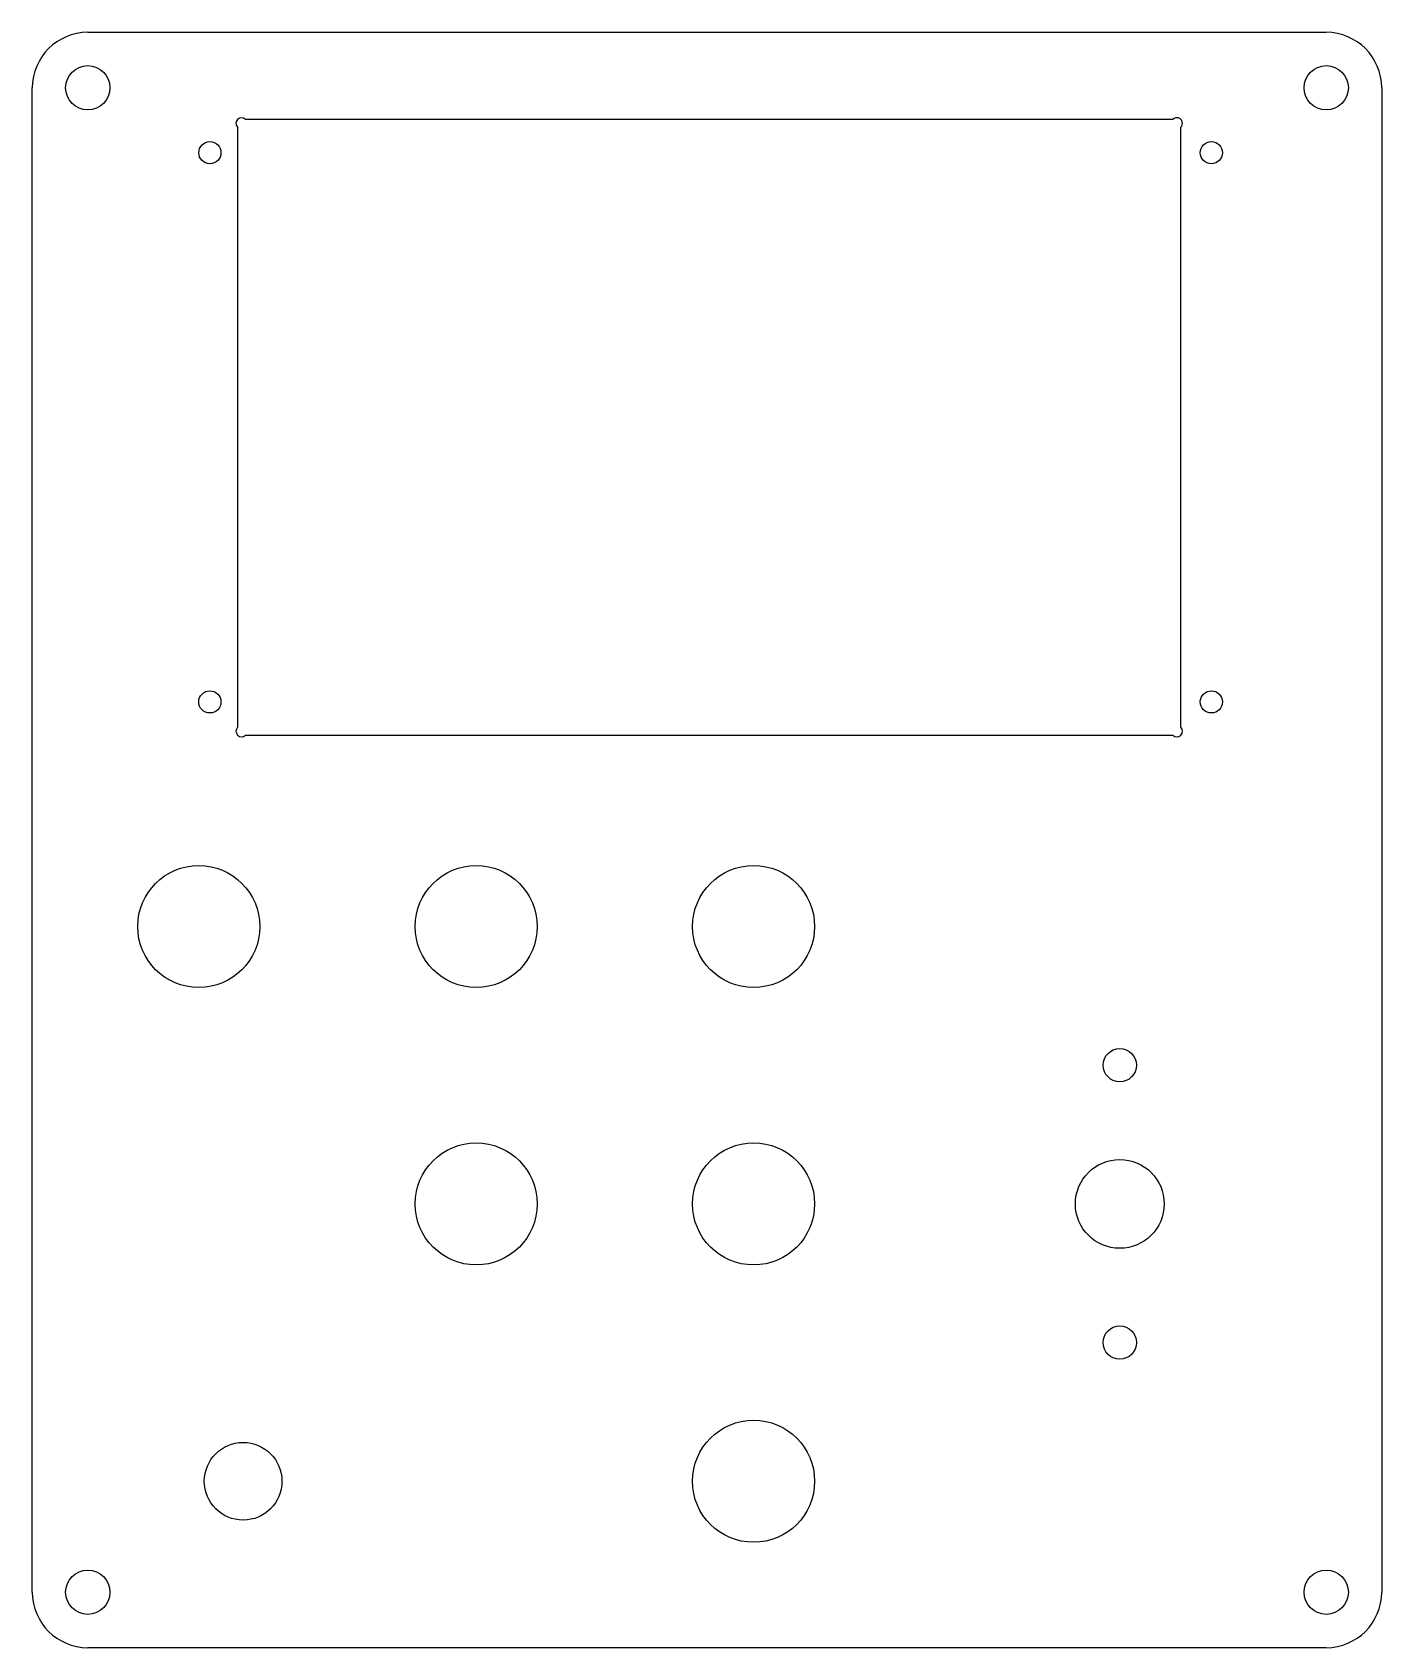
# Model space of a CAD drawing. Header units: millimetres. Extents: x 0 to 122, y 0 to 146.
import ezdxf

# ---------------------------------------------------------------- set-up
doc = ezdxf.new("R2010")
doc.units = ezdxf.units.MM
doc.layers.add('Contour', color=7, linetype='CONTINUOUS')

msp = doc.modelspace()

# ---------------------------------------------------------------- linework, layer by layer
at = {"layer": 'Contour', "color": 7, "linetype": 'CONTINUOUS'}
for p, q in [((5, 145.6), (116.6, 145.6)), ((0, 5), (0, 140.6)), ((121.6, 140.6), (121.6, 5)), ((18.5, 137.04289), (18.5, 82.95711)), ((102.79289, 137.75), (19.20711, 137.75)), ((103.5, 82.95711), (103.5, 137.04289)), ((19.20711, 82.25), (102.79289, 82.25)), ((116.6, 0), (5, 0))]:
    msp.add_line(p, q, dxfattribs=at)
for centre, radius in [((5, 140.6), 2), ((116.6, 140.6), 2), ((16.001, 134.75), 1), ((106.25, 134.75), 1), ((16, 85.25), 1), ((106.25, 85.25), 1), ((15, 65.001), 5.5), ((40, 65.001), 5.5), ((65, 65), 5.5), ((98, 52.5), 1.5), ((40, 40), 5.5), ((65, 40), 5.5), ((98, 40), 4), ((98, 27.5), 1.5), ((65, 15), 5.5), ((19, 15), 3.5), ((5, 5), 2), ((116.6, 5), 2)]:
    msp.add_circle(centre, radius, dxfattribs=at)
for centre, radius, start, end in [((5, 140.6), 5, 90, 180), ((116.6, 140.6), 5, 0, 90), ((18.85355, 137.39645), 0.5, 45, 225), ((103.14645, 137.39645), 0.5, 315, 495), ((18.85355, 82.60355), 0.5, 135, 315), ((103.14645, 82.60355), 0.5, 225, 405), ((5, 5), 5, 180, 270), ((116.6, 5), 5, -90, 0)]:
    msp.add_arc(centre, radius, start, end, dxfattribs=at)

doc.saveas('drawing.dxf')
